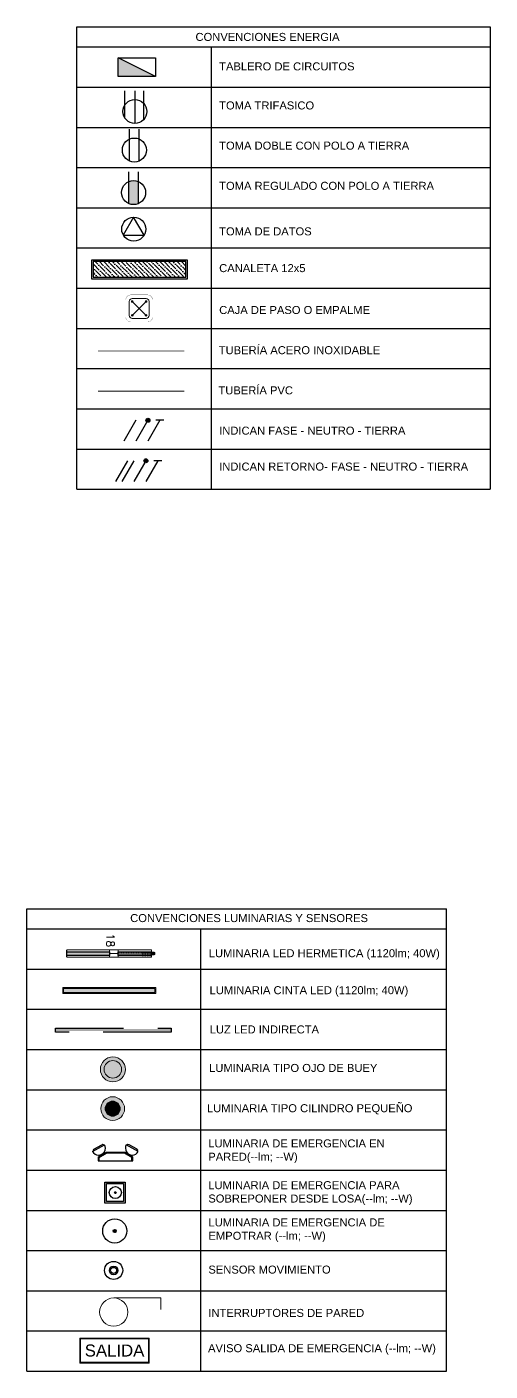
# Model space of a CAD drawing. Header units: millimetres. Extents: x -430 to 508, y 26 to 957.
# Drawn here: x 351.23 to 357.02, y 37.83 to 54.63 of the extents above; entities that cross this region are included whole.
import ezdxf
from ezdxf.enums import TextEntityAlignment as Align
from ezdxf.lldxf.tags import DXFTag

# ---------------------------------------------------------------- set-up
doc = ezdxf.new("R2010")
doc.units = ezdxf.units.MM
for name, pattern in [('CONTINUA', [0]), ('DASHED2', [9.525, 6.35, -3.175]), ('LÍNEAS_OCULTASX2', [0.75, 0.5, -0.25])]:
    doc.linetypes.add(name, pattern=pattern)
for name, color, linetype in [('-ALAMBRADO', 7, 'Continuous'), ('-CN-GYD-ILUMINACION-EM', 1, 'Continuous'), ('-CN-GYD-TEXTOS', 7, 'Continuous'), ('BYPASS', 7, 'Continuous'), ('CAJA DE PASO', 86, 'Continuous'), ('GG_EMERGENCIA 03', 1, 'Continuous'), ('GG_LUMINARIA LED HERMETICA', 1, 'Continuous'), ('GG_PROYECCION', 9, 'DASHED2'), ('LUMINARIA DE EMERGENCIA', 1, 'Continuous'), ('LUMINARIA EMERGENCIA DE EMPOTRAR', 1, 'Continuous'), ('LUMINARIA LED CIRCULAR', 7, 'Continuous'), ('LUZ LED INDIRECTA', 7, 'Continuous'), ('RE60', 7, 'Continuous'), ('SENSOR MOVIMIENTO', 3, 'Continuous'), ('T', 1, 'Continuous'), ('TB', 7, 'Continuous'), ('TOMA REGULADO', 1, 'Continuous'), ('TOMA TRIFASICO', 1, 'Continuous')]:
    doc.layers.add(name, color=color, linetype=linetype)
for name, color, linetype, lineweight in [('-CN-GYD-INTERRUPTORES DE PARED', 3, 'Continuous', 20), ('-CN-GYD-LUMINARIA CINTA LED', 4, 'Continuous', 18), ('-CN-GYD-TUBERIA PVC', 96, 'PVC_LINE', 25), ('-CN-GYD-TUBERÍA ILUMINACION', 250, 'Continuous', 18), ('-CN-GYD-TUBERÍA PRINCIPAL ILUMINACION', 5, 'Continuous', 5), ('-CN-GYD-TUBERÍA TOMACORRIENTE PVC', 86, 'Continuous', 18), ('_TEXTO', 7, 'Continuous', 9), ('L', 7, 'Continuous', 15), ('LUMINARIA DE EMERGENCIA PARA SOBREPONER', 1, 'Continuous', 25), ('RE80', 7, 'Continuous', 15)]:
    doc.layers.add(name, color=color, linetype=linetype, lineweight=lineweight)
doc.layers.add('JCA_HATCH 254', color=7, linetype='Continuous', true_color=0xcfcfcf)
doc.styles.add('CORPORATIVO', font='simplex.shx')
doc.styles.add('GYD', font='arial.ttf', dxfattribs={"height": 2.5})
doc.styles.add('ROMANS', font='arial.ttf')
doc.styles.get("Standard").update_dxf_attribs({"font": 'arial.ttf'})
tags = doc.linetypes.add('EMT_LINE', pattern='A,0.5,-0.2,["EMT",Standard,S=0.1,R=0,X=-0.1,Y=-0.05],-0.25', length=0.95).pattern_tags.tags
tags[6] = DXFTag(74, 10)
tags = doc.linetypes.add('PVC_LINE', pattern='A,0.5,-0.2,["PVC",Standard,S=0.1,R=0,X=-0.1,Y=-0.05],-0.25', length=0.95).pattern_tags.tags
tags[6] = DXFTag(74, 10)
pattern_1 = [(270, (73.633, 4.985), (10.40324, -6.00631), [1.50158, -10.51105]), (360, (73.6335, 4.2344), (10.40324, 6.00631), [0.75079, -20.05569]), (360, (73.6335, 4.047), (10.40324, 6.00631), [0.60063, -20.20584]), (360, (73.6335, 4.422), (10.40324, 6.00631), [0.60063, -20.20584]), (330, (73.633, 3.859), (10.40324, 6.00631), [0.4805, -11.53212]), (30, (73.633, 4.61), (4e-09, 12.01262), [0.4805, -11.53212])]
pattern_2 = [(0, (0, 0), (0, 6.985), [5.08, -1.905]), (90, (0, 0), (-6.985, 4e-16), [5.08, -1.905])]

# ---------------------------------------------------------------- blocks, each defined once
blk = doc.blocks.new('Sensor 360º_')
at = {"layer": 'SENSOR MOVIMIENTO'}
for radius in [0.113, 0.054, 0.0375]:
    blk.add_circle((0, 0), radius, dxfattribs=at)
blk = doc.blocks.new('OJO DE BUEY 12W')
at = {"layer": '-CN-GYD-TUBERÍA ILUMINACION', "linetype": 'EMT_LINE', "lineweight": 5, "ltscale": 10}
h = blk.add_hatch(color=256, dxfattribs=at)
h.dxf.hatch_style = 1
h.set_gradient(color1=(147, 149, 152), color2=(248, 246, 176), name='SPHERICAL')
edge = h.paths.add_edge_path()
edge.add_arc((0, 0), 72.7, 0, 360)
at = {"layer": 'JCA_HATCH 254', "transparency": 33554687}
h = blk.add_hatch(color=256, dxfattribs=at)
h.dxf.hatch_style = 1
h.paths.add_polyline_path([(-104, 0, 1), (104, 0, 1)])
h.paths.add_polyline_path([(73, 0, -1), (-73, 0, -1)], flags=16)
at = {"layer": '-CN-GYD-TUBERÍA ILUMINACION', "linetype": 'Continuous', "lineweight": 5, "ltscale": 10}
blk.add_circle((0, 0), 72.7, dxfattribs=at)
at = {"layer": 'LUMINARIA LED CIRCULAR', "linetype": 'Continuous', "lineweight": 5, "ltscale": 10}
blk.add_circle((0, 0), 104, dxfattribs=at)
blk = doc.blocks.new('*U529')
at = {"layer": '-CN-GYD-ILUMINACION-EM', "ltscale": 0.3}
for p, q in [((-145, 270), (-200, 170)), ((-114, 285), (-197, 136)), ((-119, 277), (-119, 277)), ((-193, 144), (-193, 144)), ((-114, -285), (-197, -136)), ((-193, -144), (-193, -144)), ((-145, -270), (-200, -170)), ((-119, -277), (-119, -277))]:
    blk.add_line(p, q, dxfattribs=at)
at = {"layer": '-CN-GYD-ILUMINACION-EM'}
for p, q in [((0, 217), (-46, 217)), ((0, 207), (-40, 207)), ((0, -217), (0, 217)), ((-104, 116), (-104, -116)), ((-94, 114), (-94, -114)), ((-46, -217), (0, -217)), ((-40, -207), (0, -207))]:
    blk.add_line(p, q, dxfattribs=at)
for points in [[(-46, 217), (-104, 116)], [(-40, 207), (-94, 114)], [(-56, 199), (-70, 208)], [(-96, 130), (-110, 138)], [(-96, -130), (-110, -138)], [(-46, -217), (-104, -116)], [(-40, -207), (-94, -114)], [(-56, -199), (-70, -208)]]:
    blk.add_lwpolyline(points, dxfattribs=at)
at = {"layer": '-CN-GYD-ILUMINACION-EM', "ltscale": 0.3}
for centre, radius, start, end in [((-183, 161), 19.1, 150.9715, 240.9715), ((-156, 211), 85.5, 240.9715, 60.9715), ((-128, 260), 19.1, 60.9715, 150.9715), ((-183, -161), 19.1, 119.0285, 209.0285), ((-156, -211), 85.5, 299.0285, 119.0285), ((-128, -260), 19.1, 209.0285, 299.0285)]:
    blk.add_arc(centre, radius, start, end, dxfattribs=at)
at = {"layer": '-CN-GYD-TEXTOS', "style": 'GYD'}
blk.add_attdef('5', (-68, -406), '', height=125, rotation=90, dxfattribs=at)
blk = doc.blocks.new('A$Cc7fbbbd8')
at = {"layer": 'GG_EMERGENCIA 03', "ltscale": 0.3}
h = blk.add_hatch(dxfattribs=at)
h.set_pattern_fill('ANSI31', color=256, scale=0.0005, angle=90)
h.set_pattern_definition([(135, (0.0614115, 0.0595737), (-0.00112253, -0.00112253), [])])
edge = h.paths.add_edge_path()
edge.add_arc((0.0614, 0.1), 0.00475, 0, 360)
for points in [[(-0.005, 0.0348), (-0.005, 0.1606), (0.1278, 0.1606), (0.1278, 0.0348)], [(0.005, 0.0448), (0.005, 0.1506), (0.1178, 0.1506), (0.1178, 0.0448)]]:
    blk.add_lwpolyline(points, close=True, dxfattribs=at)
for radius in [0.0376, 0.00475]:
    blk.add_circle((0.0614, 0.1), radius, dxfattribs=at)
blk = doc.blocks.new('Luminaria Lineal lumen')
at = {"layer": '-CN-GYD-INTERRUPTORES DE PARED'}
h = blk.add_hatch(dxfattribs=at)
h.set_pattern_fill('SWAMP', color=252, scale=0.5, angle=90)
h.set_pattern_definition([(90, (-99.318, -5.545), (-10.99852, 6.35), [1.5875, -11.1125]), (180, (-99.3185, -4.7517), (-10.99852, -6.35), [0.79375, -21.2033]), (180, (-99.3185, -4.553), (-10.99852, -6.35), [0.635, -21.36205]), (180, (-99.3185, -4.95), (-10.99852, -6.35), [0.635, -21.36205]), (150, (-99.318, -4.355), (-10.99852, -6.35), [0.508, -12.192]), (210, (-99.318, -5.149), (-5e-09, -12.7), [0.508, -12.192])])
h.paths.add_polyline_path([(-560, 25), (-560, -25), (560, -25), (560, 25)])
at = {"layer": '-CN-GYD-INTERRUPTORES DE PARED', "color": 4}
for points in [[(-572, -37), (-572, 37), (572, 37), (572, -37)], [(-560, -25), (-560, 25), (560, 25), (560, -25)]]:
    blk.add_lwpolyline(points, close=True, dxfattribs=at)
blk = doc.blocks.new('GG_HERMETICA')
h = blk.add_hatch()
h.set_pattern_fill('SWAMP', color=252, scale=0.472938, angle=270)
h.set_pattern_definition(pattern_1)
h.paths.add_polyline_path([(-20, -24), (-20, 23), (-550, 23), (-550, -24)])
h = blk.add_hatch()
h.set_pattern_fill('SWAMP', color=252, scale=0.472938, angle=270)
h.set_pattern_definition(pattern_1)
h.paths.add_polyline_path([(509, -24), (509, 24), (90, 23), (90, -24)])
at = {"layer": '-CN-GYD-INTERRUPTORES DE PARED', "color": 1}
blk.add_line((-20, 0), (90, 0), dxfattribs=at)
at = {"layer": '-CN-GYD-INTERRUPTORES DE PARED', "color": 1, "extrusion": (0, 0, -1)}
blk.add_lwpolyline([(20, -46), (550, -46), (550, 46), (20, 46)], dxfattribs=at)
at = {"layer": '-CN-GYD-INTERRUPTORES DE PARED', "color": 1}
for points in [[(509, -46), (509, 46)], [(513, 8), (512, 7), (512, 3), (511, 0), (511, -13), (509, -13), (509, 0), (509, 13), (511, 13), (511, 0), (512, -3), (512, -7), (513, -8)], [(519, 12), (519, 17), (513, 17), (513, 17), (512, 16), (511, 15), (511, 13), (512, 12), (513, 11), (519, 11)], [(513, 11), (513, 8), (519, 8)], [(518, 17), (518, 11), (518, 8), (518, 0), (518, -8), (518, -11), (518, -17)], [(528, -12), (528, -16), (520, -16), (520, -12), (520, 0), (520, 12), (519, 12), (519, 0), (519, -12), (520, -12)], [(520, 12), (520, 16), (528, 16), (528, 12)], [(528, 8), (520, 8)], [(541, -14), (540, -16), (530, -16), (530, -12), (530, 0), (530, 12), (528, 12), (528, 0), (528, -12), (530, -12)], [(530, 12), (530, 16), (540, 16), (541, 14)], [(530, 7), (540, 7), (540, 9), (530, 9)], [(540, 9), (541, 11)], [(540, 7), (541, 4)], [(519, -12), (519, -17), (513, -17), (513, -17), (512, -16), (511, -15), (511, -13), (512, -12), (513, -11), (519, -11)], [(513, -11), (513, -8), (519, -8)], [(528, -8), (520, -8)], [(530, -7), (540, -7), (540, -9), (530, -9)], [(540, -7), (541, -4)], [(540, -9), (541, -11)]]:
    blk.add_lwpolyline(points, dxfattribs=at)
blk.add_lwpolyline([(550, -11), (550, 0), (550, 11), (548, 14), (546, 14), (541, 14), (541, 0), (541, -14), (546, -14), (548, -14)], close=True, dxfattribs=at)
for points in [[(509, 46, 0), (90, 46, 0), (-20, 46, 0), (-20, -46, 0), (90, -46, 0), (90, 46, 0)], [(90, -46, 0), (509, -46, 0)]]:
    blk.add_polyline3d(points, dxfattribs=at)
at = {"ltscale": 0.3}
blk.add_line((-550, -40), (-550, 40), dxfattribs=at)
at = {"color": 1}
blk.add_lwpolyline([(-20, 23), (-20, -24), (-550, -24), (-550, 23)], close=True, dxfattribs=at)
blk.add_lwpolyline([(509, -24), (90, -24), (90, 23), (509, 23)], dxfattribs=at)
at = {"color": 7, "style": 'CORPORATIVO', "flags": 1}
for tag, p in [('TIPOCONTROL', (-554, 0)), ('CONTROL', (-554, 10)), ('ACTUADOR', (-554, -10))]:
    blk.add_attdef(tag, text='', height=2, dxfattribs=at).set_placement(p, align=Align.MIDDLE_RIGHT)
at = {"color": 7, "style": 'CORPORATIVO'}
blk.add_attdef('IDENTIFICACION', text='', height=2, dxfattribs=at).set_placement((0, 82), align=Align.BOTTOM_CENTER)
at = {"color": 7, "style": 'CORPORATIVO', "flags": 1}
for tag, p in [('FABRICANTE', (553, 16)), ('REFERENCIA', (553, 5)), ('LOCALIZACION', (553, -5)), ('POTENCIA', (553, -16))]:
    blk.add_attdef(tag, text='', height=2, dxfattribs=at).set_placement(p, align=Align.MIDDLE_LEFT)
at = {"color": 7, "style": 'CORPORATIVO'}
blk.add_attdef('CIRCUITO', text='', height=2, dxfattribs=at).set_placement((532, -92), align=Align.TOP_LEFT)
blk = doc.blocks.new('A$C9f2337e8')
at = {"layer": 'GG_PROYECCION', "color": 40, "linetype": 'CONTINUA', "ltscale": 0.3, "true_color": 0xf8d731, "const_width": 0.01}
blk.add_lwpolyline([(-6.832, -0.371), (0.409, -0.371)], dxfattribs=at)
at = {"layer": 'GG_PROYECCION', "color": 0, "ltscale": 0.3}
blk.add_lwpolyline([(-6.832, -0.396), (-6.832, -0.346), (0.409, -0.346), (0.409, -0.396)], close=True, dxfattribs=at)
blk = doc.blocks.new('A$Cd32da91f')
at = {"layer": '-CN-GYD-TUBERÍA ILUMINACION', "linetype": 'EMT_LINE', "lineweight": 5, "ltscale": 10}
h = blk.add_hatch(color=256, dxfattribs=at)
h.dxf.hatch_style = 1
h.set_gradient(color1=(248, 215, 49), color2=(248, 215, 49), name='INVSPHERICAL')
h.paths.add_polyline_path([(0.0875, -0.0302), (0.0971, -0.032), (0.1061, -0.0355), (0.1144, -0.0406), (0.1216, -0.0472), (0.1274, -0.0549), (0.1318, -0.0636), (0.1344, -0.073), (0.1353, -0.0827), (0.1344, -0.0923), (0.1318, -0.1017), (0.1274, -0.1104), (0.1216, -0.1181), (0.1144, -0.1247), (0.1061, -0.1298), (0.0971, -0.1333), (0.0875, -0.1351), (0.0778, -0.1351), (0.0682, -0.1333), (0.0592, -0.1298), (0.0509, -0.1247), (0.0437, -0.1181), (0.0379, -0.1104), (0.0336, -0.1017), (0.0309, -0.0923), (0.03, -0.0827), (0.0309, -0.073), (0.0336, -0.0636), (0.0379, -0.0549), (0.0437, -0.0472), (0.0509, -0.0406), (0.0592, -0.0355), (0.0682, -0.032), (0.0778, -0.0302)])
at = {"transparency": 33554687}
h = blk.add_hatch(color=256, dxfattribs=at)
h.dxf.hatch_style = 1
edge = h.paths.add_edge_path()
edge.add_ellipse((0.0827, -0.0827), major_axis=(0.0584, 0.0584), ratio=1, start_angle=0, end_angle=360)
edge = h.paths.add_edge_path(flags=16)
edge.add_ellipse((0.0827, -0.0827), major_axis=(0.0372, 0.0372), ratio=1, start_angle=0, end_angle=360)
h = blk.add_hatch(color=256, dxfattribs=at)
h.dxf.hatch_style = 1
edge = h.paths.add_edge_path()
edge.add_ellipse((0.0827, -0.0827), major_axis=(0.0514, 0.0514), ratio=1, start_angle=0, end_angle=360)
edge.add_ellipse((0.0827, -0.0827), major_axis=(0.0584, 0.0584), ratio=1, start_angle=0, end_angle=360)
edge.add_ellipse((0.0827, -0.0827), major_axis=(0.0514, 0.0514), ratio=1, start_angle=0, end_angle=360)
edge.add_ellipse((0.0827, -0.0827), major_axis=(0.0584, 0.0584), ratio=1, start_angle=0, end_angle=360)
edge.add_ellipse((0.0827, -0.0827), major_axis=(0.0514, 0.0514), ratio=1, start_angle=0, end_angle=360)
edge.add_ellipse((0.0827, -0.0827), major_axis=(0.0584, 0.0584), ratio=1, start_angle=0, end_angle=360)
at = {"layer": '-CN-GYD-TUBERÍA ILUMINACION', "linetype": 'Continuous', "ltscale": 10}
for major_axis in [(0.0584, 0.0584), (0.0372, 0.0372)]:
    blk.add_ellipse((0.0827, -0.0827), major_axis=major_axis, ratio=1, start_param=5.497787, end_param=11.780972, dxfattribs=at)
blk = doc.blocks.new('A$C078c93ae')
at = {"layer": 'LUMINARIA EMERGENCIA DE EMPOTRAR', "ltscale": 0.3}
h = blk.add_hatch(dxfattribs=at)
h.set_pattern_fill('ANSI31', color=256, scale=0.001)
h.set_pattern_definition([(45, (-0.005658, 0.0751944), (-0.00224506, 0.00224506), [])])
edge = h.paths.add_edge_path()
edge.add_arc((0.0752, 0.0752), 0.00949, 0, 360)
for radius in [0.0752, 0.00949]:
    blk.add_circle((0.0752, 0.0752, 0), radius, dxfattribs=at)
blk = doc.blocks.new('t')
at = {"layer": 'T'}
for p, q in [((0.0063, 0.03), (0.2042, 0.03)), ((0.0063, -0.03), (0.2042, -0.03))]:
    blk.add_line(p, q, dxfattribs=at)
blk.add_circle((0.075, 0), 0.075, dxfattribs=at)
blk = doc.blocks.new('TB')
at = {"layer": 'TB'}
h = blk.add_hatch(color=256, dxfattribs=at)
h.dxf.hatch_style = 1
h.paths.add_polyline_path([(0.156, 0), (-0.156, 0.156), (-0.156, 0)])
blk.add_lwpolyline([(-0.156, 0.156), (0.156, 0.156), (0.156, 0), (-0.156, 0)], close=True, dxfattribs=at)
blk.add_lwpolyline([(0.156, 0), (-0.156, 0.156)], dxfattribs=at)
blk = doc.blocks.new('Caja de paso')
at = {"layer": '-CN-GYD-TUBERÍA TOMACORRIENTE PVC', "const_width": 0.00173}
blk.add_lwpolyline([(-0.111, 0.067), (-0.111, -0.067, 0.414214), (-0.067, -0.111), (0.067, -0.111, 0.414214), (0.111, -0.067), (0.111, 0.067, 0.414214), (0.067, 0.111), (-0.067, 0.111, 0.414214)], format="xyb", close=True, dxfattribs=at)
at = {"layer": '-CN-GYD-TUBERÍA TOMACORRIENTE PVC'}
blk.add_lwpolyline([(-0.057, -0.082), (0.057, -0.082, 0.414214), (0.082, -0.057), (0.082, 0.057, 0.414214), (0.057, 0.082), (-0.057, 0.082, 0.414214), (-0.082, 0.057), (-0.082, -0.057, 0.414214)], format="xyb", close=True, dxfattribs=at)
at = {"layer": '-CN-GYD-TUBERÍA TOMACORRIENTE PVC', "linetype": 'LÍNEAS_OCULTASX2'}
for points in [[(-0.057, 0.057), (0.057, -0.057)], [(0.057, 0.057), (-0.057, -0.057)]]:
    blk.add_lwpolyline(points, dxfattribs=at)
at = {"layer": '-CN-GYD-TUBERÍA TOMACORRIENTE PVC'}
for centre in [(-0.057, 0.057), (0.057, 0.057), (-0.057, -0.057), (0.057, -0.057)]:
    blk.add_circle(centre, 0.00665, dxfattribs=at)
blk = doc.blocks.new('3x')
at = {"layer": '-ALAMBRADO'}
h = blk.add_hatch(color=256, dxfattribs=at)
edge = h.paths.add_edge_path()
edge.add_arc((0.078, 0.13), 0.025, 0, 360)
for p, q in [((-0.152, 0.13), (-0.302, -0.13)), ((-0.072, 0.13), (-0.222, -0.13)), ((0.078, 0.13), (-0.072, -0.13)), ((0.228, 0.13), (0.078, -0.13))]:
    blk.add_line(p, q, dxfattribs=at)
blk.add_lwpolyline([(0.278, 0.13), (0.178, 0.13)], dxfattribs=at)
blk.add_circle((0.078, 0.13), 0.025, dxfattribs=at)
blk = doc.blocks.new('*U27')
at = {"layer": '-ALAMBRADO'}
blk.add_blockref('3x', (0, 0), dxfattribs=at)
blk = doc.blocks.new('2x')
at = {"layer": '-ALAMBRADO'}
h = blk.add_hatch(color=256, dxfattribs=at)
edge = h.paths.add_edge_path()
edge.add_arc((0.075, 0.13), 0.025, 0, 360)
for p, q in [((-0.075, 0.13), (-0.225, -0.13)), ((0.075, 0.13), (-0.075, -0.13)), ((0.225, 0.13), (0.075, -0.13))]:
    blk.add_line(p, q, dxfattribs=at)
blk.add_lwpolyline([(0.275, 0.13), (0.175, 0.13)], dxfattribs=at)
blk.add_circle((0.075, 0.13), 0.025, dxfattribs=at)
blk = doc.blocks.new('*U23')
at = {"layer": '-ALAMBRADO'}
blk.add_blockref('2x', (0, 0), dxfattribs=at)
blk = doc.blocks.new('A$Cce91d04e')
at = {"layer": 'T'}
blk.add_lwpolyline([(0.1402, 0.038), (0.0743, 0.15), (0.0098, 0.038)], close=True, dxfattribs=at)
blk.add_ellipse((0.075, 0.075), major_axis=(-0.053, 0.053), ratio=1, start_param=-0.785398, end_param=5.497787, dxfattribs=at)
blk = doc.blocks.new('*U549')
at = {"linetype": 'Continuous', "true_color": 0x6b6bff}
h = blk.add_hatch(dxfattribs=at)
h.set_pattern_fill('ANSI36', color=171, scale=12.01033, angle=180)
h.set_pattern_definition([(225, (5431875.837, 2115561.8), (-20.2229691, -74.15088673), [95.3319906, -19.0663981, 0, -19.0663981])])
h.paths.add_polyline_path([(3125296, 1822009), (3125491, 1822009), (3125491, 1823170), (3125296, 1823170)])
at = {"color": 171, "linetype": 'Continuous', "true_color": 0x6b6bff}
for points in [[(3125276, 1821989), (3125511, 1821989), (3125511, 1823190), (3125276, 1823190)], [(3125296, 1822009), (3125491, 1822009), (3125491, 1823170), (3125296, 1823170)]]:
    blk.add_lwpolyline(points, close=True, dxfattribs=at)
blk = doc.blocks.new('A$C28df0a04')
at = {"layer": 'TOMA REGULADO'}
h = blk.add_hatch(color=256, dxfattribs=at)
h.dxf.hatch_style = 1
edge = h.paths.add_edge_path()
edge.add_ellipse((0.15, 0.15), major_axis=(-0.106, 0.106), ratio=1, start_angle=291.4218, end_angle=338.5782)
edge.add_line((0.09, 0.287), (0.09, 0.013))
edge.add_ellipse((0.15, 0.15), major_axis=(-0.106, 0.106), ratio=1, start_angle=111.4218, end_angle=158.5782)
edge.add_line((0.21, 0.013), (0.21, 0.287))
for p, q in [((0.09, 0.013), (0.09, 0.408)), ((0.21, 0.013), (0.21, 0.408))]:
    blk.add_line(p, q, dxfattribs=at)
blk.add_ellipse((0.15, 0.15), major_axis=(-0.106, 0.106), ratio=1, dxfattribs=at)
blk = doc.blocks.new('A$C8f8caf15')
at = {"layer": 'T'}
for p, q in [((0.013, -0.153), (0.408, -0.153)), ((0.067, -0.025), (0.408, -0.025)), ((0.053, -0.264), (0.408, -0.264))]:
    blk.add_line(p, q, dxfattribs=at)
blk.add_ellipse((0.15, -0.15), major_axis=(0.106, 0.106), ratio=1, start_param=5.497787, end_param=11.780972, dxfattribs=at)
blk = doc.blocks.new('Salida_3.8W')
h = blk.add_hatch()
h.set_pattern_fill('ANGLE', color=256)
h.set_pattern_definition(pattern_2)
h.paths.add_polyline_path([(0.434, -0.01), (0.434, 0.303), (-0.434, 0.303), (-0.434, -0.01)])
h.paths.add_polyline_path([(-0.424, 0), (-0.424, 0.293), (0.424, 0.293), (0.424, 0)], flags=16)
h = blk.add_hatch()
h.set_pattern_fill('ANGLE', color=256)
h.set_pattern_definition(pattern_2)
h.paths.add_polyline_path([(0.434, -0.01), (0.434, 0.303), (-0.434, 0.303), (-0.434, -0.01)])
h.paths.add_polyline_path([(-0.424, 0), (-0.424, 0.293), (0.424, 0.293), (0.424, 0)], flags=16)
at = {"layer": 'L'}
h = blk.add_hatch(dxfattribs=at)
h.set_pattern_fill('ANGLE', color=3)
h.set_pattern_definition([(0, (-44.6785, -37.2514), (0, 6.985), [5.08, -1.905]), (90, (-44.6785, -37.2514), (-6.985, 4e-16), [5.08, -1.905])])
h.paths.add_polyline_path([(0.434, -0.01), (0.434, 0.303), (-0.434, 0.303), (-0.434, -0.01)])
h.paths.add_polyline_path([(-0.424, 0), (-0.424, 0.293), (0.424, 0.293), (0.424, 0)], flags=16)
h = blk.add_hatch(color=3, dxfattribs=at)
h.paths.add_polyline_path([(0.434, -0.01), (0.434, 0.303), (-0.434, 0.303), (-0.434, -0.01)])
h.paths.add_polyline_path([(-0.424, 0), (-0.424, 0.293), (0.424, 0.293), (0.424, 0)], flags=16)
at = {"layer": 'L', "color": 3}
for points in [[(-0.434, 0.303), (0.434, 0.303), (0.434, -0.01), (-0.434, -0.01)], [(-0.424, 0.293), (0.424, 0.293), (0.424, 0), (-0.424, 0)]]:
    blk.add_lwpolyline(points, close=True, dxfattribs=at)
at = {"layer": 'L', "color": 3, "insert": (0, 0.146, 712.661), "char_height": 0.15, "width": 0.84839, "attachment_point": 5}
blk.add_mtext('\\pxqc;SALIDA', dxfattribs=at)

msp = doc.modelspace()

# ---------------------------------------------------------------- linework, layer by layer
at = {"layer": '-CN-GYD-INTERRUPTORES DE PARED', "color": 3, "extrusion": (0, 0, -1)}
for p, q in [((352.313, 38.748), (352.9, 38.748)), ((352.9, 38.748), (352.9, 38.604))]:
    msp.add_line(p, q, dxfattribs=at)
msp.add_circle((-352.313, 38.572), 0.176, dxfattribs=at)
at = {"layer": '-CN-GYD-TUBERIA PVC', "linetype": 'PVC_LINE', "ltscale": 10, "const_width": 0.01, "elevation": 0}
msp.add_lwpolyline([(352.118, 50.076), (353.194, 50.076)], dxfattribs=at)
at = {"layer": '-CN-GYD-TUBERÍA PRINCIPAL ILUMINACION', "linetype": 'EMT_LINE', "ltscale": 10, "const_width": 0.01, "elevation": 0}
msp.add_lwpolyline([(352.118, 50.578), (353.194, 50.578)], dxfattribs=at)
at = {"layer": 'RE60'}
for p, q in [((357.018, 54.626, 0), (357.018, 48.851, 0)), ((353.531, 54.375, 0), (353.531, 48.851, 0)), ((351.853, 53.873, 0), (357.018, 53.873, 0)), ((351.853, 53.371, 0), (357.018, 53.371, 0)), ((351.853, 52.868, 0), (357.018, 52.868, 0)), ((351.853, 52.366, 0), (357.018, 52.366, 0)), ((351.853, 51.864, 0), (357.018, 51.864, 0)), ((351.853, 51.362, 0), (357.018, 51.362, 0)), ((351.853, 50.86, 0), (357.018, 50.86, 0)), ((351.853, 50.357, 0), (357.018, 50.357, 0)), ((351.853, 49.855, 0), (357.018, 49.855, 0)), ((351.853, 49.353, 0), (357.018, 49.353, 0)), ((351.853, 48.851, 0), (357.018, 48.851, 0)), ((351.227, 37.835, 0), (351.227, 43.61, 0)), ((353.396, 43.359, 0), (353.396, 37.835, 0)), ((351.227, 42.857, 0), (356.472, 42.857, 0)), ((351.227, 42.354, 0), (356.472, 42.354, 0)), ((351.227, 41.852, 0), (356.472, 41.852, 0)), ((351.227, 41.35, 0), (356.472, 41.35, 0)), ((351.227, 40.848, 0), (356.472, 40.848, 0)), ((351.227, 40.346, 0), (356.472, 40.346, 0)), ((351.227, 39.843, 0), (356.472, 39.843, 0)), ((351.227, 39.341, 0), (356.472, 39.341, 0)), ((351.227, 38.839, 0), (356.472, 38.839, 0)), ((351.227, 38.337, 0), (356.472, 38.337, 0)), ((351.227, 37.835, 0), (356.472, 37.835, 0))]:
    msp.add_line(p, q, dxfattribs=at)
at = {"layer": 'RE60', "elevation": 0}
for points in [[(351.853, 54.626), (357.018, 54.626)], [(351.853, 48.851), (351.853, 54.626)], [(351.853, 54.375), (357.018, 54.375)], [(351.227, 43.61), (356.472, 43.61)], [(356.472, 37.835), (356.472, 42.857), (356.472, 43.61)], [(351.227, 43.359), (356.472, 43.359)]]:
    msp.add_lwpolyline(points, dxfattribs=at)

# ---------------------------------------------------------------- block references
at = {"layer": '-CN-GYD-LUMINARIA CINTA LED', "xscale": -0.001016, "yscale": 0.001016, "zscale": 0.288, "rotation": 180}
msp.add_blockref('Luminaria Lineal lumen', (352.256, 42.588), dxfattribs=at)
at = {"ltscale": 0.5, "xscale": 0.001, "yscale": 0.001, "zscale": 0.001, "rotation": 90}
msp.add_blockref('*U549', (2175.225, -3073.797), dxfattribs=at)
at = {"layer": '_TEXTO', "linetype": 'Continuous', "ltscale": 10}
for name, p, zscale in [('*U23', (352.666, 49.582, 0), 0.5), ('*U27', (352.637, 49.076, 0), 320)]:
    msp.add_blockref(name, p, dxfattribs=dict(at, zscale=zscale))
at = {"layer": 'BYPASS', "xscale": 1.8, "yscale": 1.8}
msp.add_blockref('A$Cd32da91f', (352.151, 41.262), dxfattribs=at)
at = {"layer": 'CAJA DE PASO', "linetype": 'Continuous', "ltscale": 10, "xscale": 1.523145158877299, "yscale": 1.523145158877299, "zscale": 1.523145158877299}
msp.add_blockref('Caja de paso', (352.631, 51.109, 0), dxfattribs=at)
at = {"layer": 'GG_LUMINARIA LED HERMETICA'}
ref = msp.add_blockref('GG_HERMETICA', (352.278, 43.051), dxfattribs=dict(at, xscale=0.001, yscale=0.001, zscale=0.001))
ref.add_attrib('IDENTIFICACION', '18', dxfattribs={"layer": '0', "color": 7, "height": 0.1, "rotation": 270, "style": 'CORPORATIVO'}).set_placement((352.191, 43.216), align=Align.BOTTOM_CENTER)
at = {"layer": 'L'}
msp.add_blockref('Salida_3.8W', (352.323, 37.945, 0), dxfattribs=at)
at = {"layer": 'LUMINARIA DE EMERGENCIA', "linetype": 'Continuous', "ltscale": 10, "xscale": 0.001, "yscale": 0.001, "zscale": 0.001, "rotation": 270}
msp.add_blockref('*U529', (352.334, 40.463, 0), dxfattribs=at)
at = {"layer": 'LUMINARIA DE EMERGENCIA PARA SOBREPONER', "xscale": 2, "yscale": 2, "zscale": 2, "rotation": 270}
msp.add_blockref('A$Cc7fbbbd8', (352.133, 40.187, 0), dxfattribs=at)
at = {"layer": 'LUMINARIA EMERGENCIA DE EMPOTRAR', "xscale": 2, "yscale": 2}
for name, p in [('A$Cce91d04e', (352.413, 51.95)), ('A$C078c93ae', (352.175, 39.435))]:
    msp.add_blockref(name, p, dxfattribs=at)
at = {"layer": 'LUMINARIA LED CIRCULAR', "xscale": 0.0015, "yscale": 0.0015, "zscale": 0.578415361173768}
msp.add_blockref('OJO DE BUEY 12W', (352.302, 41.604), dxfattribs=at)
at = {"layer": 'LUZ LED INDIRECTA', "xscale": 0.2}
msp.add_blockref('A$C9f2337e8', (352.951, 42.466, 0), dxfattribs=at)
at = {"layer": 'SENSOR MOVIMIENTO'}
msp.add_blockref('Sensor 360º_', (352.312, 39.093, 0), dxfattribs=at)
at = {"layer": 'T', "xscale": 2, "yscale": 2, "zscale": 1.5, "rotation": 90}
msp.add_blockref('t', (352.571, 52.938, 0), dxfattribs=at)
at = {"layer": 'TB', "xscale": 1.5, "yscale": 1.5, "zscale": 1.5}
msp.add_blockref('TB', (352.603, 54.007, 0), dxfattribs=at)
at = {"layer": 'TOMA REGULADO'}
msp.add_blockref('A$C28df0a04', (352.411, 52.406), dxfattribs=at)
at = {"layer": 'TOMA TRIFASICO', "rotation": 90}
msp.add_blockref('A$C8f8caf15', (352.427, 53.419), dxfattribs=at)

# ---------------------------------------------------------------- texts
at = {"layer": 'RE60', "ltscale": 0.02, "char_height": 0.1, "attachment_point": 5, "style": 'ROMANS'}
for s, insert, width in [(' CONVENCIONES ENERGIA', (354.216, 54.5, 0), 5.55657), ('CONVENCIONES LUMINARIAS Y SENSORES ', (354.005, 43.493, 0), 2.96683)]:
    msp.add_mtext(s, dxfattribs=dict(at, insert=insert, width=width))
at = {"layer": 'RE80', "ltscale": 0.015, "char_height": 0.1, "attachment_point": 4, "style": 'ROMANS'}
for s, insert, width in [('\\pxl1,r1.8772;TABLERO DE CIRCUITOS', (353.531, 54.132, 0), 3.38772), ('\\pxl1,r1.8772;TOMA TRIFASICO', (353.531, 53.644, 0), 3.38772), ('\\pxl1,r1.8772;TOMA DOBLE CON POLO A TIERRA', (353.531, 53.142, 0), 3.38772), ('\\pxl1,r1.8772;TOMA REGULADO CON POLO A TIERRA', (353.531, 52.64, 0), 3.38772), ('\\pxl1,r1.8772;TOMA DE DATOS', (353.531, 52.071, 0), 3.38772), ('CANALETA 12x5', (353.631, 51.612), 3.38772), ('\\pxl1,r1.8772;CAJA DE PASO O EMPALME', (353.531, 51.089, 0), 3.38772), ('TUBERÍA ACERO INOXIDABLE', (353.626, 50.587, 0), 2.01185), ('TUBERÍA PVC', (353.622, 50.085, 0), 0.92699), ('\\pxl1,r1.8772;INDICAN FASE - NEUTRO - TIERRA', (353.531, 49.582, 0), 3.38772), ('\\pxl1,r1.8772,t34;INDICAN RETORNO- FASE - NEUTRO - TIERRA', (353.531, 49.133, 0), 3.52039), ('\\pxl1,r1.8772;LUMINARIA LED HERMETICA (1120lm; 40W)', (353.401, 43.04, 0), 4.02029), ('\\pxl1,r1.8772;LUMINARIA CINTA LED (1120lm; 40W)', (353.411, 42.578, 0), 4.02029), ('\\pxl1,r1.8772;LUZ LED INDIRECTA', (353.413, 42.102, 0), 1.70732), ('\\pxl1,r1.8772;LUMINARIA DE EMERGENCIA EN PARED(--lm; --W)', (353.395, 40.581, 0), 2.49295), ('\\pxl1,r1.8772;LUMINARIA DE EMERGENCIA PARA SOBREPONER DESDE LOSA(--lm; --W)', (353.395, 40.059, 0), 2.91315), ('\\pxl1,r1.8772;LUMINARIA DE EMERGENCIA DE EMPOTRAR (--lm; --W)', (353.397, 39.594, 0), 3.02409), ('\\pxl1,r1.8772;SENSOR MOVIMIENTO', (353.396, 39.102, 0), 3.38772), ('\\pxl1,r1.8772;AVISO SALIDA DE EMERGENCIA (--lm; --W)', (353.392, 38.106, 0), 3.16485)]:
    msp.add_mtext(s, dxfattribs=dict(at, insert=insert, width=width))
for s, insert in [('\\pxt5;LUMINARIA TIPO OJO DE BUEY', (353.505, 41.621)), ('\\pxt5;LUMINARIA TIPO CILINDRO PEQUEÑO', (353.478, 41.105, 0)), ('INTERRUPTORES DE PARED', (353.496, 38.561))]:
    msp.add_mtext_dynamic_manual_height_columns(s, width=1414.4807, gutter_width=187.5, heights=[277.011], dxfattribs=dict(at, insert=insert))

doc.saveas('drawing.dxf')
